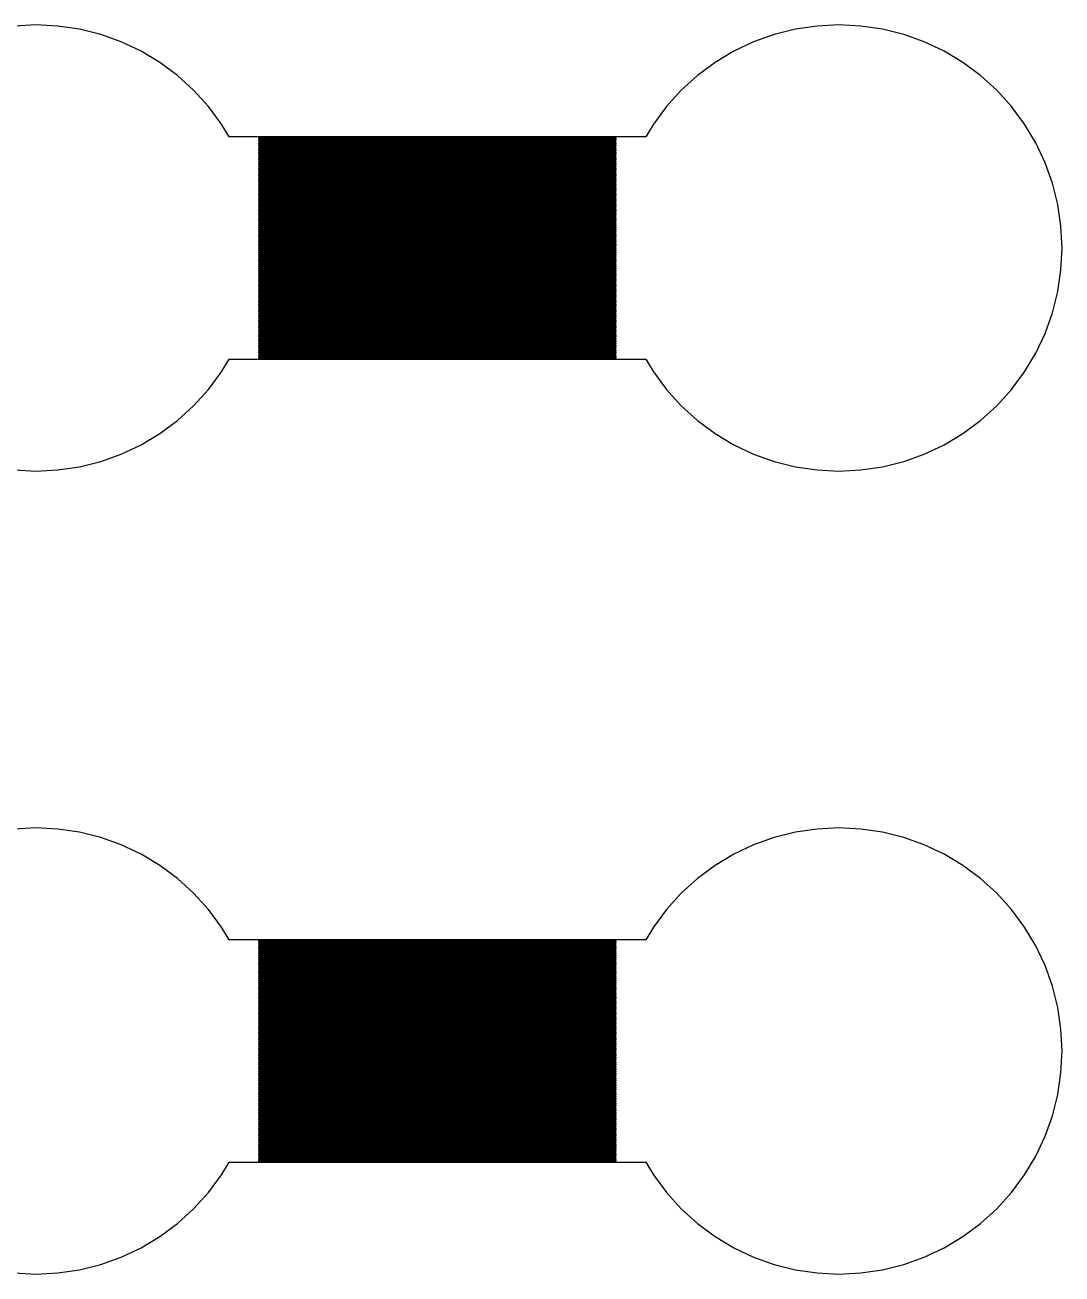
# Model space of a CAD drawing. Extents: x -73 to 181, y -8 to 80.
# Drawn here: x 13.38 to 25, y 38 to 52 of the extents above; entities that cross this region are included whole.
import ezdxf

# ---------------------------------------------------------------- set-up
doc = ezdxf.new("R2010")
doc.units = 0

msp = doc.modelspace()

# ---------------------------------------------------------------- linework, layer by layer
for p, q in [((13.5, 52), (13.2549, 51.988)), ((13.7451, 51.988), (13.5, 52)), ((13.9877, 51.952), (13.7451, 51.988)), ((14.2257, 51.8923), (13.9877, 51.952)), ((22.0123, 51.952), (21.7743, 51.8923)), ((22.2549, 51.988), (22.0123, 51.952)), ((22.5, 52), (22.2549, 51.988)), ((22.745, 51.988), (22.5, 52)), ((22.9877, 51.952), (22.745, 51.988)), ((23.2257, 51.8923), (22.9877, 51.952)), ((14.4567, 51.8097), (14.2257, 51.8923)), ((14.6785, 51.7048), (14.4567, 51.8097)), ((21.5433, 51.8097), (21.3215, 51.7048)), ((21.7743, 51.8923), (21.5433, 51.8097)), ((23.4567, 51.8097), (23.2257, 51.8923)), ((23.6785, 51.7048), (23.4567, 51.8097)), ((14.8889, 51.5787), (14.6785, 51.7048)), ((21.3215, 51.7048), (21.1111, 51.5787)), ((23.8889, 51.5787), (23.6785, 51.7048)), ((15.086, 51.4325), (14.8889, 51.5787)), ((21.1111, 51.5787), (20.914, 51.4325)), ((24.086, 51.4325), (23.8889, 51.5787)), ((15.2678, 51.2678), (15.086, 51.4325)), ((20.914, 51.4325), (20.7322, 51.2678)), ((24.2678, 51.2678), (24.086, 51.4325)), ((15.4325, 51.086), (15.2678, 51.2678)), ((20.7322, 51.2678), (20.5675, 51.086)), ((24.4325, 51.086), (24.2678, 51.2678)), ((15.5787, 50.8889), (15.4325, 51.086)), ((20.5675, 51.086), (20.4213, 50.8889)), ((24.5787, 50.8889), (24.4325, 51.086)), ((15.6649, 50.745), (15.5787, 50.8889)), ((20.4213, 50.8889), (20.3351, 50.745)), ((24.7048, 50.6785), (24.5787, 50.8889)), ((20.3351, 50.745), (15.6649, 50.745)), ((16, 50.725), (16, 50.735)), ((16, 50.735), (20, 50.735)), ((20, 50.725), (16, 50.725)), ((16, 50.705), (16, 50.715)), ((16, 50.715), (20, 50.715)), ((20, 50.705), (16, 50.705)), ((16, 50.685), (16, 50.695)), ((16, 50.695), (20, 50.695)), ((20, 50.685), (16, 50.685)), ((20, 50.735), (20, 50.725)), ((20, 50.715), (20, 50.705)), ((20, 50.695), (20, 50.685)), ((16, 50.665), (16, 50.675)), ((16, 50.675), (20, 50.675)), ((20, 50.665), (16, 50.665)), ((16, 50.645), (16, 50.655)), ((16, 50.655), (20, 50.655)), ((20, 50.645), (16, 50.645)), ((16, 50.625), (16, 50.635)), ((16, 50.635), (20, 50.635)), ((20, 50.625), (16, 50.625)), ((16, 50.605), (16, 50.615)), ((16, 50.615), (20, 50.615)), ((20, 50.605), (16, 50.605)), ((16, 50.585), (16, 50.595)), ((16, 50.595), (20, 50.595)), ((20, 50.585), (16, 50.585)), ((16, 50.565), (16, 50.575)), ((16, 50.575), (20, 50.575)), ((20, 50.565), (16, 50.565)), ((16, 50.545), (16, 50.555)), ((16, 50.555), (20, 50.555)), ((20, 50.545), (16, 50.545)), ((20, 50.675), (20, 50.665)), ((20, 50.655), (20, 50.645)), ((20, 50.635), (20, 50.625)), ((20, 50.615), (20, 50.605)), ((20, 50.595), (20, 50.585)), ((20, 50.575), (20, 50.565)), ((20, 50.555), (20, 50.545)), ((24.8097, 50.4567), (24.7048, 50.6785)), ((16, 50.525), (16, 50.535)), ((16, 50.535), (20, 50.535)), ((20, 50.525), (16, 50.525)), ((16, 50.505), (16, 50.515)), ((16, 50.515), (20, 50.515)), ((20, 50.505), (16, 50.505)), ((16, 50.485), (16, 50.495)), ((16, 50.495), (20, 50.495)), ((20, 50.485), (16, 50.485)), ((16, 50.465), (16, 50.475)), ((16, 50.475), (20, 50.475)), ((20, 50.465), (16, 50.465)), ((16, 50.445), (16, 50.455)), ((16, 50.455), (20, 50.455)), ((20, 50.445), (16, 50.445)), ((16, 50.425), (16, 50.435)), ((16, 50.435), (20, 50.435)), ((20, 50.425), (16, 50.425)), ((16, 50.405), (16, 50.415)), ((16, 50.415), (20, 50.415)), ((20, 50.405), (16, 50.405)), ((20, 50.535), (20, 50.525)), ((20, 50.515), (20, 50.505)), ((20, 50.495), (20, 50.485)), ((20, 50.475), (20, 50.465)), ((20, 50.455), (20, 50.445)), ((20, 50.435), (20, 50.425)), ((20, 50.415), (20, 50.405)), ((24.8923, 50.2257), (24.8097, 50.4567)), ((16, 50.385), (16, 50.395)), ((16, 50.395), (20, 50.395)), ((20, 50.385), (16, 50.385)), ((16, 50.365), (16, 50.375)), ((16, 50.375), (20, 50.375)), ((20, 50.365), (16, 50.365)), ((16, 50.345), (16, 50.355)), ((16, 50.355), (20, 50.355)), ((20, 50.345), (16, 50.345)), ((16, 50.325), (16, 50.335)), ((16, 50.335), (20, 50.335)), ((20, 50.325), (16, 50.325)), ((16, 50.305), (16, 50.315)), ((16, 50.315), (20, 50.315)), ((20, 50.305), (16, 50.305)), ((16, 50.285), (16, 50.295)), ((16, 50.295), (20, 50.295)), ((20, 50.285), (16, 50.285)), ((16, 50.265), (16, 50.275)), ((16, 50.275), (20, 50.275)), ((20, 50.265), (16, 50.265)), ((20, 50.395), (20, 50.385)), ((20, 50.375), (20, 50.365)), ((20, 50.355), (20, 50.345)), ((20, 50.335), (20, 50.325)), ((20, 50.315), (20, 50.305)), ((20, 50.295), (20, 50.285)), ((20, 50.275), (20, 50.265)), ((16, 50.245), (16, 50.255)), ((16, 50.255), (20, 50.255)), ((20, 50.245), (16, 50.245)), ((16, 50.225), (16, 50.235)), ((16, 50.235), (20, 50.235)), ((20, 50.225), (16, 50.225)), ((16, 50.205), (16, 50.215)), ((16, 50.215), (20, 50.215)), ((20, 50.205), (16, 50.205)), ((16, 50.185), (16, 50.195)), ((16, 50.195), (20, 50.195)), ((20, 50.185), (16, 50.185)), ((16, 50.165), (16, 50.175)), ((16, 50.175), (20, 50.175)), ((20, 50.165), (16, 50.165)), ((16, 50.145), (16, 50.155)), ((16, 50.155), (20, 50.155)), ((20, 50.145), (16, 50.145)), ((16, 50.125), (16, 50.135)), ((16, 50.135), (20, 50.135)), ((20, 50.125), (16, 50.125)), ((20, 50.255), (20, 50.245)), ((20, 50.235), (20, 50.225)), ((20, 50.215), (20, 50.205)), ((20, 50.195), (20, 50.185)), ((20, 50.175), (20, 50.165)), ((20, 50.155), (20, 50.145)), ((20, 50.135), (20, 50.125)), ((24.952, 49.9877), (24.8923, 50.2257)), ((16, 50.105), (16, 50.115)), ((16, 50.115), (20, 50.115)), ((20, 50.105), (16, 50.105)), ((16, 50.085), (16, 50.095)), ((16, 50.095), (20, 50.095)), ((20, 50.085), (16, 50.085)), ((16, 50.065), (16, 50.075)), ((16, 50.075), (20, 50.075)), ((20, 50.065), (16, 50.065)), ((16, 50.045), (16, 50.055)), ((16, 50.055), (20, 50.055)), ((20, 50.045), (16, 50.045)), ((16, 50.025), (16, 50.035)), ((16, 50.035), (20, 50.035)), ((20, 50.025), (16, 50.025)), ((16, 50.005), (16, 50.015)), ((16, 50.015), (20, 50.015)), ((20, 50.005), (16, 50.005)), ((16, 49.985), (16, 49.995)), ((16, 49.995), (20, 49.995)), ((20, 49.985), (16, 49.985)), ((20, 50.115), (20, 50.105)), ((20, 50.095), (20, 50.085)), ((20, 50.075), (20, 50.065)), ((20, 50.055), (20, 50.045)), ((20, 50.035), (20, 50.025)), ((20, 50.015), (20, 50.005)), ((20, 49.995), (20, 49.985)), ((24.988, 49.745), (24.952, 49.9877)), ((16, 49.965), (16, 49.975)), ((16, 49.975), (20, 49.975)), ((20, 49.965), (16, 49.965)), ((16, 49.945), (16, 49.955)), ((16, 49.955), (20, 49.955)), ((20, 49.945), (16, 49.945)), ((16, 49.925), (16, 49.935)), ((16, 49.935), (20, 49.935)), ((20, 49.925), (16, 49.925)), ((16, 49.905), (16, 49.915)), ((16, 49.915), (20, 49.915)), ((20, 49.905), (16, 49.905)), ((16, 49.885), (16, 49.895)), ((16, 49.895), (20, 49.895)), ((20, 49.885), (16, 49.885)), ((16, 49.865), (16, 49.875)), ((16, 49.875), (20, 49.875)), ((20, 49.865), (16, 49.865)), ((16, 49.845), (16, 49.855)), ((16, 49.855), (20, 49.855)), ((20, 49.845), (16, 49.845)), ((20, 49.975), (20, 49.965)), ((20, 49.955), (20, 49.945)), ((20, 49.935), (20, 49.925)), ((20, 49.915), (20, 49.905)), ((20, 49.895), (20, 49.885)), ((20, 49.875), (20, 49.865)), ((20, 49.855), (20, 49.845)), ((16, 49.825), (16, 49.835)), ((16, 49.835), (20, 49.835)), ((20, 49.825), (16, 49.825)), ((16, 49.805), (16, 49.815)), ((16, 49.815), (20, 49.815)), ((20, 49.805), (16, 49.805)), ((16, 49.785), (16, 49.795)), ((16, 49.795), (20, 49.795)), ((20, 49.785), (16, 49.785)), ((16, 49.765), (16, 49.775)), ((16, 49.775), (20, 49.775)), ((20, 49.765), (16, 49.765)), ((16, 49.745), (16, 49.755)), ((16, 49.755), (20, 49.755)), ((20, 49.745), (16, 49.745)), ((16, 49.725), (16, 49.735)), ((16, 49.735), (20, 49.735)), ((20, 49.725), (16, 49.725)), ((16, 49.705), (16, 49.715)), ((16, 49.715), (20, 49.715)), ((20, 49.705), (16, 49.705)), ((20, 49.835), (20, 49.825)), ((20, 49.815), (20, 49.805)), ((20, 49.795), (20, 49.785)), ((20, 49.775), (20, 49.765)), ((20, 49.755), (20, 49.745)), ((20, 49.735), (20, 49.725)), ((20, 49.715), (20, 49.705)), ((25, 49.5), (24.988, 49.745)), ((16, 49.685), (16, 49.695)), ((16, 49.695), (20, 49.695)), ((20, 49.685), (16, 49.685)), ((16, 49.665), (16, 49.675)), ((16, 49.675), (20, 49.675)), ((20, 49.665), (16, 49.665)), ((16, 49.645), (16, 49.655)), ((16, 49.655), (20, 49.655)), ((20, 49.645), (16, 49.645)), ((16, 49.625), (16, 49.635)), ((16, 49.635), (20, 49.635)), ((20, 49.625), (16, 49.625)), ((16, 49.605), (16, 49.615)), ((16, 49.615), (20, 49.615)), ((20, 49.605), (16, 49.605)), ((16, 49.585), (16, 49.595)), ((16, 49.595), (20, 49.595)), ((20, 49.585), (16, 49.585)), ((16, 49.565), (16, 49.575)), ((16, 49.575), (20, 49.575)), ((20, 49.565), (16, 49.565)), ((20, 49.695), (20, 49.685)), ((20, 49.675), (20, 49.665)), ((20, 49.655), (20, 49.645)), ((20, 49.635), (20, 49.625)), ((20, 49.615), (20, 49.605)), ((20, 49.595), (20, 49.585)), ((20, 49.575), (20, 49.565)), ((16, 49.545), (16, 49.555)), ((16, 49.555), (20, 49.555)), ((20, 49.545), (16, 49.545)), ((16, 49.525), (16, 49.535)), ((16, 49.535), (20, 49.535)), ((20, 49.525), (16, 49.525)), ((16, 49.505), (16, 49.515)), ((16, 49.515), (20, 49.515)), ((20, 49.505), (16, 49.505)), ((16, 49.485), (16, 49.495)), ((16, 49.495), (20, 49.495)), ((20, 49.485), (16, 49.485)), ((16, 49.465), (16, 49.475)), ((16, 49.475), (20, 49.475)), ((20, 49.465), (16, 49.465)), ((16, 49.445), (16, 49.455)), ((16, 49.455), (20, 49.455)), ((20, 49.445), (16, 49.445)), ((16, 49.425), (16, 49.435)), ((16, 49.435), (20, 49.435)), ((20, 49.425), (16, 49.425)), ((20, 49.555), (20, 49.545)), ((20, 49.535), (20, 49.525)), ((20, 49.515), (20, 49.505)), ((20, 49.495), (20, 49.485)), ((20, 49.475), (20, 49.465)), ((20, 49.455), (20, 49.445)), ((20, 49.435), (20, 49.425)), ((24.988, 49.255), (25, 49.5)), ((16, 49.405), (16, 49.415)), ((16, 49.415), (20, 49.415)), ((20, 49.405), (16, 49.405)), ((16, 49.385), (16, 49.395)), ((16, 49.395), (20, 49.395)), ((20, 49.385), (16, 49.385)), ((16, 49.365), (16, 49.375)), ((16, 49.375), (20, 49.375)), ((20, 49.365), (16, 49.365)), ((16, 49.345), (16, 49.355)), ((16, 49.355), (20, 49.355)), ((20, 49.345), (16, 49.345)), ((16, 49.325), (16, 49.335)), ((16, 49.335), (20, 49.335)), ((20, 49.325), (16, 49.325)), ((16, 49.305), (16, 49.315)), ((16, 49.315), (20, 49.315)), ((20, 49.305), (16, 49.305)), ((16, 49.285), (16, 49.295)), ((16, 49.295), (20, 49.295)), ((20, 49.285), (16, 49.285)), ((20, 49.415), (20, 49.405)), ((20, 49.395), (20, 49.385)), ((20, 49.375), (20, 49.365)), ((20, 49.355), (20, 49.345)), ((20, 49.335), (20, 49.325)), ((20, 49.315), (20, 49.305)), ((20, 49.295), (20, 49.285)), ((16, 49.265), (16, 49.275)), ((16, 49.275), (20, 49.275)), ((20, 49.265), (16, 49.265)), ((16, 49.245), (16, 49.255)), ((16, 49.255), (20, 49.255)), ((20, 49.245), (16, 49.245)), ((16, 49.225), (16, 49.235)), ((16, 49.235), (20, 49.235)), ((20, 49.225), (16, 49.225)), ((16, 49.205), (16, 49.215)), ((16, 49.215), (20, 49.215)), ((20, 49.205), (16, 49.205)), ((16, 49.185), (16, 49.195)), ((16, 49.195), (20, 49.195)), ((20, 49.185), (16, 49.185)), ((16, 49.165), (16, 49.175)), ((16, 49.175), (20, 49.175)), ((20, 49.165), (16, 49.165)), ((16, 49.145), (16, 49.155)), ((16, 49.155), (20, 49.155)), ((20, 49.145), (16, 49.145)), ((20, 49.275), (20, 49.265)), ((20, 49.255), (20, 49.245)), ((20, 49.235), (20, 49.225)), ((20, 49.215), (20, 49.205)), ((20, 49.195), (20, 49.185)), ((20, 49.175), (20, 49.165)), ((20, 49.155), (20, 49.145)), ((24.952, 49.0123), (24.988, 49.255)), ((16, 49.125), (16, 49.135)), ((16, 49.135), (20, 49.135)), ((20, 49.125), (16, 49.125)), ((16, 49.105), (16, 49.115)), ((16, 49.115), (20, 49.115)), ((20, 49.105), (16, 49.105)), ((16, 49.085), (16, 49.095)), ((16, 49.095), (20, 49.095)), ((20, 49.085), (16, 49.085)), ((16, 49.065), (16, 49.075)), ((16, 49.075), (20, 49.075)), ((20, 49.065), (16, 49.065)), ((16, 49.045), (16, 49.055)), ((16, 49.055), (20, 49.055)), ((20, 49.045), (16, 49.045)), ((16, 49.025), (16, 49.035)), ((16, 49.035), (20, 49.035)), ((20, 49.025), (16, 49.025)), ((16, 49.005), (16, 49.015)), ((16, 49.015), (20, 49.015)), ((20, 49.005), (16, 49.005)), ((20, 49.135), (20, 49.125)), ((20, 49.115), (20, 49.105)), ((20, 49.095), (20, 49.085)), ((20, 49.075), (20, 49.065)), ((20, 49.055), (20, 49.045)), ((20, 49.035), (20, 49.025)), ((20, 49.015), (20, 49.005)), ((24.8923, 48.7743), (24.952, 49.0123)), ((16, 48.985), (16, 48.995)), ((16, 48.995), (20, 48.995)), ((20, 48.985), (16, 48.985)), ((16, 48.965), (16, 48.975)), ((16, 48.975), (20, 48.975)), ((20, 48.965), (16, 48.965)), ((16, 48.945), (16, 48.955)), ((16, 48.955), (20, 48.955)), ((20, 48.945), (16, 48.945)), ((16, 48.925), (16, 48.935)), ((16, 48.935), (20, 48.935)), ((20, 48.925), (16, 48.925)), ((16, 48.905), (16, 48.915)), ((16, 48.915), (20, 48.915)), ((20, 48.905), (16, 48.905)), ((16, 48.885), (16, 48.895)), ((16, 48.895), (20, 48.895)), ((20, 48.885), (16, 48.885)), ((16, 48.865), (16, 48.875)), ((16, 48.875), (20, 48.875)), ((20, 48.865), (16, 48.865)), ((20, 48.995), (20, 48.985)), ((20, 48.975), (20, 48.965)), ((20, 48.955), (20, 48.945)), ((20, 48.935), (20, 48.925)), ((20, 48.915), (20, 48.905)), ((20, 48.895), (20, 48.885)), ((20, 48.875), (20, 48.865)), ((16, 48.845), (16, 48.855)), ((16, 48.855), (20, 48.855)), ((20, 48.845), (16, 48.845)), ((16, 48.825), (16, 48.835)), ((16, 48.835), (20, 48.835)), ((20, 48.825), (16, 48.825)), ((16, 48.805), (16, 48.815)), ((16, 48.815), (20, 48.815)), ((20, 48.805), (16, 48.805)), ((16, 48.785), (16, 48.795)), ((16, 48.795), (20, 48.795)), ((20, 48.785), (16, 48.785)), ((16, 48.765), (16, 48.775)), ((16, 48.775), (20, 48.775)), ((20, 48.765), (16, 48.765)), ((16, 48.745), (16, 48.755)), ((16, 48.755), (20, 48.755)), ((20, 48.745), (16, 48.745)), ((16, 48.725), (16, 48.735)), ((16, 48.735), (20, 48.735)), ((20, 48.725), (16, 48.725)), ((20, 48.855), (20, 48.845)), ((20, 48.835), (20, 48.825)), ((20, 48.815), (20, 48.805)), ((20, 48.795), (20, 48.785)), ((20, 48.775), (20, 48.765)), ((20, 48.755), (20, 48.745)), ((20, 48.735), (20, 48.725)), ((24.8097, 48.5433), (24.8923, 48.7743)), ((16, 48.705), (16, 48.715)), ((16, 48.715), (20, 48.715)), ((20, 48.705), (16, 48.705)), ((16, 48.685), (16, 48.695)), ((16, 48.695), (20, 48.695)), ((20, 48.685), (16, 48.685)), ((16, 48.665), (16, 48.675)), ((16, 48.675), (20, 48.675)), ((20, 48.665), (16, 48.665)), ((16, 48.645), (16, 48.655)), ((16, 48.655), (20, 48.655)), ((20, 48.645), (16, 48.645)), ((16, 48.625), (16, 48.635)), ((16, 48.635), (20, 48.635)), ((20, 48.625), (16, 48.625)), ((16, 48.605), (16, 48.615)), ((16, 48.615), (20, 48.615)), ((20, 48.605), (16, 48.605)), ((16, 48.585), (16, 48.595)), ((16, 48.595), (20, 48.595)), ((20, 48.585), (16, 48.585)), ((20, 48.715), (20, 48.705)), ((20, 48.695), (20, 48.685)), ((20, 48.675), (20, 48.665)), ((20, 48.655), (20, 48.645)), ((20, 48.635), (20, 48.625)), ((20, 48.615), (20, 48.605)), ((20, 48.595), (20, 48.585)), ((16, 48.565), (16, 48.575)), ((16, 48.575), (20, 48.575)), ((20, 48.565), (16, 48.565)), ((16, 48.545), (16, 48.555)), ((16, 48.555), (20, 48.555)), ((20, 48.545), (16, 48.545)), ((16, 48.525), (16, 48.535)), ((16, 48.535), (20, 48.535)), ((20, 48.525), (16, 48.525)), ((16, 48.505), (16, 48.515)), ((16, 48.515), (20, 48.515)), ((20, 48.505), (16, 48.505)), ((16, 48.485), (16, 48.495)), ((16, 48.495), (20, 48.495)), ((20, 48.485), (16, 48.485)), ((16, 48.465), (16, 48.475)), ((16, 48.475), (20, 48.475)), ((20, 48.465), (16, 48.465)), ((16, 48.445), (16, 48.455)), ((16, 48.455), (20, 48.455)), ((20, 48.445), (16, 48.445)), ((20, 48.575), (20, 48.565)), ((20, 48.555), (20, 48.545)), ((20, 48.535), (20, 48.525)), ((20, 48.515), (20, 48.505)), ((20, 48.495), (20, 48.485)), ((20, 48.475), (20, 48.465)), ((20, 48.455), (20, 48.445)), ((24.7048, 48.3215), (24.8097, 48.5433)), ((16, 48.425), (16, 48.435)), ((16, 48.435), (20, 48.435)), ((20, 48.425), (16, 48.425)), ((16, 48.405), (16, 48.415)), ((16, 48.415), (20, 48.415)), ((20, 48.405), (16, 48.405)), ((16, 48.385), (16, 48.395)), ((16, 48.395), (20, 48.395)), ((20, 48.385), (16, 48.385)), ((16, 48.365), (16, 48.375)), ((16, 48.375), (20, 48.375)), ((20, 48.365), (16, 48.365)), ((16, 48.345), (16, 48.355)), ((16, 48.355), (20, 48.355)), ((20, 48.345), (16, 48.345)), ((16, 48.325), (16, 48.335)), ((16, 48.335), (20, 48.335)), ((20, 48.325), (16, 48.325)), ((16, 48.305), (16, 48.315)), ((16, 48.315), (20, 48.315)), ((20, 48.305), (16, 48.305)), ((20, 48.435), (20, 48.425)), ((20, 48.415), (20, 48.405)), ((20, 48.395), (20, 48.385)), ((20, 48.375), (20, 48.365)), ((20, 48.355), (20, 48.345)), ((20, 48.335), (20, 48.325)), ((20, 48.315), (20, 48.305)), ((24.5787, 48.1111), (24.7048, 48.3215)), ((15.5787, 48.1111), (15.6649, 48.255)), ((15.6649, 48.255), (20.3351, 48.255)), ((16, 48.285), (16, 48.295)), ((16, 48.295), (20, 48.295)), ((20, 48.285), (16, 48.285)), ((16, 48.265), (16, 48.275)), ((16, 48.275), (20, 48.275)), ((20, 48.265), (16, 48.265)), ((20, 48.295), (20, 48.285)), ((20, 48.275), (20, 48.265)), ((20.3351, 48.255), (20.4213, 48.1111)), ((15.4325, 47.914), (15.5787, 48.1111)), ((20.4213, 48.1111), (20.5675, 47.914)), ((24.4325, 47.914), (24.5787, 48.1111)), ((15.2678, 47.7322), (15.4325, 47.914)), ((20.5675, 47.914), (20.7322, 47.7322)), ((24.2678, 47.7322), (24.4325, 47.914)), ((15.086, 47.5675), (15.2678, 47.7322)), ((20.7322, 47.7322), (20.914, 47.5675)), ((24.086, 47.5675), (24.2678, 47.7322)), ((14.8889, 47.4213), (15.086, 47.5675)), ((20.914, 47.5675), (21.1111, 47.4213)), ((23.8889, 47.4213), (24.086, 47.5675)), ((14.6785, 47.2952), (14.8889, 47.4213)), ((21.1111, 47.4213), (21.3215, 47.2952)), ((23.6785, 47.2952), (23.8889, 47.4213)), ((14.2257, 47.1077), (14.4567, 47.1903)), ((14.4567, 47.1903), (14.6785, 47.2952)), ((21.3215, 47.2952), (21.5433, 47.1903)), ((21.5433, 47.1903), (21.7743, 47.1077)), ((23.2257, 47.1077), (23.4567, 47.1903)), ((23.4567, 47.1903), (23.6785, 47.2952)), ((13.7451, 47.012), (13.9877, 47.048)), ((13.9877, 47.048), (14.2257, 47.1077)), ((21.7743, 47.1077), (22.0123, 47.048)), ((22.0123, 47.048), (22.2549, 47.012)), ((22.745, 47.012), (22.9877, 47.048)), ((22.9877, 47.048), (23.2257, 47.1077)), ((13.2549, 47.012), (13.5, 47)), ((13.5, 47), (13.7451, 47.012)), ((22.2549, 47.012), (22.5, 47)), ((22.5, 47), (22.745, 47.012)), ((13.5, 43), (13.2549, 42.988)), ((13.7451, 42.988), (13.5, 43)), ((13.9877, 42.952), (13.7451, 42.988)), ((22.2549, 42.988), (22.0123, 42.952)), ((22.5, 43), (22.2549, 42.988)), ((22.745, 42.988), (22.5, 43)), ((22.9877, 42.952), (22.745, 42.988)), ((14.2257, 42.8923), (13.9877, 42.952)), ((14.4567, 42.8097), (14.2257, 42.8923)), ((21.7743, 42.8923), (21.5433, 42.8097)), ((22.0123, 42.952), (21.7743, 42.8923)), ((23.2257, 42.8923), (22.9877, 42.952)), ((23.4567, 42.8097), (23.2257, 42.8923)), ((14.6785, 42.7048), (14.4567, 42.8097)), ((14.8889, 42.5787), (14.6785, 42.7048)), ((21.3215, 42.7048), (21.1111, 42.5787)), ((21.5433, 42.8097), (21.3215, 42.7048)), ((23.6785, 42.7048), (23.4567, 42.8097)), ((23.8889, 42.5787), (23.6785, 42.7048)), ((15.086, 42.4325), (14.8889, 42.5787)), ((21.1111, 42.5787), (20.914, 42.4325)), ((24.086, 42.4325), (23.8889, 42.5787)), ((15.2678, 42.2678), (15.086, 42.4325)), ((20.914, 42.4325), (20.7322, 42.2678)), ((24.2678, 42.2678), (24.086, 42.4325)), ((15.4325, 42.086), (15.2678, 42.2678)), ((20.7322, 42.2678), (20.5675, 42.086)), ((24.4325, 42.086), (24.2678, 42.2678)), ((15.5787, 41.8889), (15.4325, 42.086)), ((20.5675, 42.086), (20.4213, 41.8889)), ((24.5787, 41.8889), (24.4325, 42.086)), ((15.6649, 41.745), (15.5787, 41.8889)), ((20.4213, 41.8889), (20.3351, 41.745)), ((24.7048, 41.6785), (24.5787, 41.8889)), ((20.3351, 41.745), (15.6649, 41.745)), ((16, 41.725), (16, 41.735)), ((16, 41.735), (20, 41.735)), ((20, 41.725), (16, 41.725)), ((20, 41.735), (20, 41.725)), ((16, 41.705), (16, 41.715)), ((16, 41.715), (20, 41.715)), ((20, 41.705), (16, 41.705)), ((16, 41.685), (16, 41.695)), ((16, 41.695), (20, 41.695)), ((20, 41.685), (16, 41.685)), ((16, 41.665), (16, 41.675)), ((16, 41.675), (20, 41.675)), ((20, 41.665), (16, 41.665)), ((16, 41.645), (16, 41.655)), ((16, 41.655), (20, 41.655)), ((20, 41.645), (16, 41.645)), ((16, 41.625), (16, 41.635)), ((16, 41.635), (20, 41.635)), ((20, 41.625), (16, 41.625)), ((16, 41.605), (16, 41.615)), ((16, 41.615), (20, 41.615)), ((20, 41.605), (16, 41.605)), ((16, 41.585), (16, 41.595)), ((16, 41.595), (20, 41.595)), ((20, 41.585), (16, 41.585)), ((20, 41.715), (20, 41.705)), ((20, 41.695), (20, 41.685)), ((20, 41.675), (20, 41.665)), ((20, 41.655), (20, 41.645)), ((20, 41.635), (20, 41.625)), ((20, 41.615), (20, 41.605)), ((20, 41.595), (20, 41.585)), ((24.8097, 41.4567), (24.7048, 41.6785)), ((16, 41.565), (16, 41.575)), ((16, 41.575), (20, 41.575)), ((20, 41.565), (16, 41.565)), ((16, 41.545), (16, 41.555)), ((16, 41.555), (20, 41.555)), ((20, 41.545), (16, 41.545)), ((16, 41.525), (16, 41.535)), ((16, 41.535), (20, 41.535)), ((20, 41.525), (16, 41.525)), ((16, 41.505), (16, 41.515)), ((16, 41.515), (20, 41.515)), ((20, 41.505), (16, 41.505)), ((16, 41.485), (16, 41.495)), ((16, 41.495), (20, 41.495)), ((20, 41.485), (16, 41.485)), ((16, 41.465), (16, 41.475)), ((16, 41.475), (20, 41.475)), ((20, 41.465), (16, 41.465)), ((16, 41.445), (16, 41.455)), ((16, 41.455), (20, 41.455)), ((20, 41.445), (16, 41.445)), ((20, 41.575), (20, 41.565)), ((20, 41.555), (20, 41.545)), ((20, 41.535), (20, 41.525)), ((20, 41.515), (20, 41.505)), ((20, 41.495), (20, 41.485)), ((20, 41.475), (20, 41.465)), ((20, 41.455), (20, 41.445)), ((24.8923, 41.2257), (24.8097, 41.4567)), ((16, 41.425), (16, 41.435)), ((16, 41.435), (20, 41.435)), ((20, 41.425), (16, 41.425)), ((16, 41.405), (16, 41.415)), ((16, 41.415), (20, 41.415)), ((20, 41.405), (16, 41.405)), ((16, 41.385), (16, 41.395)), ((16, 41.395), (20, 41.395)), ((20, 41.385), (16, 41.385)), ((16, 41.365), (16, 41.375)), ((16, 41.375), (20, 41.375)), ((20, 41.365), (16, 41.365)), ((16, 41.345), (16, 41.355)), ((16, 41.355), (20, 41.355)), ((20, 41.345), (16, 41.345)), ((16, 41.325), (16, 41.335)), ((16, 41.335), (20, 41.335)), ((20, 41.325), (16, 41.325)), ((16, 41.305), (16, 41.315)), ((16, 41.315), (20, 41.315)), ((20, 41.305), (16, 41.305)), ((20, 41.435), (20, 41.425)), ((20, 41.415), (20, 41.405)), ((20, 41.395), (20, 41.385)), ((20, 41.375), (20, 41.365)), ((20, 41.355), (20, 41.345)), ((20, 41.335), (20, 41.325)), ((20, 41.315), (20, 41.305)), ((16, 41.285), (16, 41.295)), ((16, 41.295), (20, 41.295)), ((20, 41.285), (16, 41.285)), ((16, 41.265), (16, 41.275)), ((16, 41.275), (20, 41.275)), ((20, 41.265), (16, 41.265)), ((16, 41.245), (16, 41.255)), ((16, 41.255), (20, 41.255)), ((20, 41.245), (16, 41.245)), ((16, 41.225), (16, 41.235)), ((16, 41.235), (20, 41.235)), ((20, 41.225), (16, 41.225)), ((16, 41.205), (16, 41.215)), ((16, 41.215), (20, 41.215)), ((20, 41.205), (16, 41.205)), ((16, 41.185), (16, 41.195)), ((16, 41.195), (20, 41.195)), ((20, 41.185), (16, 41.185)), ((16, 41.165), (16, 41.175)), ((16, 41.175), (20, 41.175)), ((20, 41.165), (16, 41.165)), ((20, 41.295), (20, 41.285)), ((20, 41.275), (20, 41.265)), ((20, 41.255), (20, 41.245)), ((20, 41.235), (20, 41.225)), ((20, 41.215), (20, 41.205)), ((20, 41.195), (20, 41.185)), ((20, 41.175), (20, 41.165)), ((24.952, 40.9877), (24.8923, 41.2257)), ((16, 41.145), (16, 41.155)), ((16, 41.155), (20, 41.155)), ((20, 41.145), (16, 41.145)), ((16, 41.125), (16, 41.135)), ((16, 41.135), (20, 41.135)), ((20, 41.125), (16, 41.125)), ((16, 41.105), (16, 41.115)), ((16, 41.115), (20, 41.115)), ((20, 41.105), (16, 41.105)), ((16, 41.085), (16, 41.095)), ((16, 41.095), (20, 41.095)), ((20, 41.085), (16, 41.085)), ((16, 41.065), (16, 41.075)), ((16, 41.075), (20, 41.075)), ((20, 41.065), (16, 41.065)), ((16, 41.045), (16, 41.055)), ((16, 41.055), (20, 41.055)), ((20, 41.045), (16, 41.045)), ((16, 41.025), (16, 41.035)), ((16, 41.035), (20, 41.035)), ((20, 41.025), (16, 41.025)), ((20, 41.155), (20, 41.145)), ((20, 41.135), (20, 41.125)), ((20, 41.115), (20, 41.105)), ((20, 41.095), (20, 41.085)), ((20, 41.075), (20, 41.065)), ((20, 41.055), (20, 41.045)), ((20, 41.035), (20, 41.025)), ((16, 41.005), (16, 41.015)), ((16, 41.015), (20, 41.015)), ((20, 41.005), (16, 41.005)), ((16, 40.985), (16, 40.995)), ((16, 40.995), (20, 40.995)), ((20, 40.985), (16, 40.985)), ((16, 40.965), (16, 40.975)), ((16, 40.975), (20, 40.975)), ((20, 40.965), (16, 40.965)), ((16, 40.945), (16, 40.955)), ((16, 40.955), (20, 40.955)), ((20, 40.945), (16, 40.945)), ((16, 40.925), (16, 40.935)), ((16, 40.935), (20, 40.935)), ((20, 40.925), (16, 40.925)), ((16, 40.905), (16, 40.915)), ((16, 40.915), (20, 40.915)), ((20, 40.905), (16, 40.905)), ((16, 40.885), (16, 40.895)), ((16, 40.895), (20, 40.895)), ((20, 40.885), (16, 40.885)), ((20, 41.015), (20, 41.005)), ((20, 40.995), (20, 40.985)), ((20, 40.975), (20, 40.965)), ((20, 40.955), (20, 40.945)), ((20, 40.935), (20, 40.925)), ((20, 40.915), (20, 40.905)), ((20, 40.895), (20, 40.885)), ((24.988, 40.745), (24.952, 40.9877)), ((16, 40.865), (16, 40.875)), ((16, 40.875), (20, 40.875)), ((20, 40.865), (16, 40.865)), ((16, 40.845), (16, 40.855)), ((16, 40.855), (20, 40.855)), ((20, 40.845), (16, 40.845)), ((16, 40.825), (16, 40.835)), ((16, 40.835), (20, 40.835)), ((20, 40.825), (16, 40.825)), ((16, 40.805), (16, 40.815)), ((16, 40.815), (20, 40.815)), ((20, 40.805), (16, 40.805)), ((16, 40.785), (16, 40.795)), ((16, 40.795), (20, 40.795)), ((20, 40.785), (16, 40.785)), ((16, 40.765), (16, 40.775)), ((16, 40.775), (20, 40.775)), ((20, 40.765), (16, 40.765)), ((16, 40.745), (16, 40.755)), ((16, 40.755), (20, 40.755)), ((20, 40.745), (16, 40.745)), ((20, 40.875), (20, 40.865)), ((20, 40.855), (20, 40.845)), ((20, 40.835), (20, 40.825)), ((20, 40.815), (20, 40.805)), ((20, 40.795), (20, 40.785)), ((20, 40.775), (20, 40.765)), ((20, 40.755), (20, 40.745)), ((25, 40.5), (24.988, 40.745)), ((16, 40.725), (16, 40.735)), ((16, 40.735), (20, 40.735)), ((20, 40.725), (16, 40.725)), ((16, 40.705), (16, 40.715)), ((16, 40.715), (20, 40.715)), ((20, 40.705), (16, 40.705)), ((16, 40.685), (16, 40.695)), ((16, 40.695), (20, 40.695)), ((20, 40.685), (16, 40.685)), ((16, 40.665), (16, 40.675)), ((16, 40.675), (20, 40.675)), ((20, 40.665), (16, 40.665)), ((16, 40.645), (16, 40.655)), ((16, 40.655), (20, 40.655)), ((20, 40.645), (16, 40.645)), ((16, 40.625), (16, 40.635)), ((16, 40.635), (20, 40.635)), ((20, 40.625), (16, 40.625)), ((16, 40.605), (16, 40.615)), ((16, 40.615), (20, 40.615)), ((20, 40.605), (16, 40.605)), ((20, 40.735), (20, 40.725)), ((20, 40.715), (20, 40.705)), ((20, 40.695), (20, 40.685)), ((20, 40.675), (20, 40.665)), ((20, 40.655), (20, 40.645)), ((20, 40.635), (20, 40.625)), ((20, 40.615), (20, 40.605)), ((16, 40.585), (16, 40.595)), ((16, 40.595), (20, 40.595)), ((20, 40.585), (16, 40.585)), ((16, 40.565), (16, 40.575)), ((16, 40.575), (20, 40.575)), ((20, 40.565), (16, 40.565)), ((16, 40.545), (16, 40.555)), ((16, 40.555), (20, 40.555)), ((20, 40.545), (16, 40.545)), ((16, 40.525), (16, 40.535)), ((16, 40.535), (20, 40.535)), ((20, 40.525), (16, 40.525)), ((16, 40.505), (16, 40.515)), ((16, 40.515), (20, 40.515)), ((20, 40.505), (16, 40.505)), ((16, 40.485), (16, 40.495)), ((16, 40.495), (20, 40.495)), ((20, 40.485), (16, 40.485)), ((16, 40.465), (16, 40.475)), ((16, 40.475), (20, 40.475)), ((20, 40.465), (16, 40.465)), ((20, 40.595), (20, 40.585)), ((20, 40.575), (20, 40.565)), ((20, 40.555), (20, 40.545)), ((20, 40.535), (20, 40.525)), ((20, 40.515), (20, 40.505)), ((20, 40.495), (20, 40.485)), ((20, 40.475), (20, 40.465)), ((24.988, 40.255), (25, 40.5)), ((16, 40.445), (16, 40.455)), ((16, 40.455), (20, 40.455)), ((20, 40.445), (16, 40.445)), ((16, 40.425), (16, 40.435)), ((16, 40.435), (20, 40.435)), ((20, 40.425), (16, 40.425)), ((16, 40.405), (16, 40.415)), ((16, 40.415), (20, 40.415)), ((20, 40.405), (16, 40.405)), ((16, 40.385), (16, 40.395)), ((16, 40.395), (20, 40.395)), ((20, 40.385), (16, 40.385)), ((16, 40.365), (16, 40.375)), ((16, 40.375), (20, 40.375)), ((20, 40.365), (16, 40.365)), ((16, 40.345), (16, 40.355)), ((16, 40.355), (20, 40.355)), ((20, 40.345), (16, 40.345)), ((16, 40.325), (16, 40.335)), ((16, 40.335), (20, 40.335)), ((20, 40.325), (16, 40.325)), ((20, 40.455), (20, 40.445)), ((20, 40.435), (20, 40.425)), ((20, 40.415), (20, 40.405)), ((20, 40.395), (20, 40.385)), ((20, 40.375), (20, 40.365)), ((20, 40.355), (20, 40.345)), ((20, 40.335), (20, 40.325)), ((16, 40.305), (16, 40.315)), ((16, 40.315), (20, 40.315)), ((20, 40.305), (16, 40.305)), ((16, 40.285), (16, 40.295)), ((16, 40.295), (20, 40.295)), ((20, 40.285), (16, 40.285)), ((16, 40.265), (16, 40.275)), ((16, 40.275), (20, 40.275)), ((20, 40.265), (16, 40.265)), ((16, 40.245), (16, 40.255)), ((16, 40.255), (20, 40.255)), ((20, 40.245), (16, 40.245)), ((16, 40.225), (16, 40.235)), ((16, 40.235), (20, 40.235)), ((20, 40.225), (16, 40.225)), ((16, 40.205), (16, 40.215)), ((16, 40.215), (20, 40.215)), ((20, 40.205), (16, 40.205)), ((16, 40.185), (16, 40.195)), ((16, 40.195), (20, 40.195)), ((20, 40.185), (16, 40.185)), ((20, 40.315), (20, 40.305)), ((20, 40.295), (20, 40.285)), ((20, 40.275), (20, 40.265)), ((20, 40.255), (20, 40.245)), ((20, 40.235), (20, 40.225)), ((20, 40.215), (20, 40.205)), ((20, 40.195), (20, 40.185)), ((24.952, 40.0123), (24.988, 40.255)), ((16, 40.165), (16, 40.175)), ((16, 40.175), (20, 40.175)), ((20, 40.165), (16, 40.165)), ((16, 40.145), (16, 40.155)), ((16, 40.155), (20, 40.155)), ((20, 40.145), (16, 40.145)), ((16, 40.125), (16, 40.135)), ((16, 40.135), (20, 40.135)), ((20, 40.125), (16, 40.125)), ((16, 40.105), (16, 40.115)), ((16, 40.115), (20, 40.115)), ((20, 40.105), (16, 40.105)), ((16, 40.085), (16, 40.095)), ((16, 40.095), (20, 40.095)), ((20, 40.085), (16, 40.085)), ((16, 40.065), (16, 40.075)), ((16, 40.075), (20, 40.075)), ((20, 40.065), (16, 40.065)), ((16, 40.045), (16, 40.055)), ((16, 40.055), (20, 40.055)), ((20, 40.045), (16, 40.045)), ((20, 40.175), (20, 40.165)), ((20, 40.155), (20, 40.145)), ((20, 40.135), (20, 40.125)), ((20, 40.115), (20, 40.105)), ((20, 40.095), (20, 40.085)), ((20, 40.075), (20, 40.065)), ((20, 40.055), (20, 40.045)), ((16, 40.025), (16, 40.035)), ((16, 40.035), (20, 40.035)), ((20, 40.025), (16, 40.025)), ((16, 40.005), (16, 40.015)), ((16, 40.015), (20, 40.015)), ((20, 40.005), (16, 40.005)), ((16, 39.985), (16, 39.995)), ((16, 39.995), (20, 39.995)), ((20, 39.985), (16, 39.985)), ((16, 39.965), (16, 39.975)), ((16, 39.975), (20, 39.975)), ((20, 39.965), (16, 39.965)), ((16, 39.945), (16, 39.955)), ((16, 39.955), (20, 39.955)), ((20, 39.945), (16, 39.945)), ((16, 39.925), (16, 39.935)), ((16, 39.935), (20, 39.935)), ((20, 39.925), (16, 39.925)), ((16, 39.905), (16, 39.915)), ((16, 39.915), (20, 39.915)), ((20, 39.905), (16, 39.905)), ((20, 40.035), (20, 40.025)), ((20, 40.015), (20, 40.005)), ((20, 39.995), (20, 39.985)), ((20, 39.975), (20, 39.965)), ((20, 39.955), (20, 39.945)), ((20, 39.935), (20, 39.925)), ((20, 39.915), (20, 39.905)), ((24.8923, 39.7743), (24.952, 40.0123)), ((16, 39.885), (16, 39.895)), ((16, 39.895), (20, 39.895)), ((20, 39.885), (16, 39.885)), ((16, 39.865), (16, 39.875)), ((16, 39.875), (20, 39.875)), ((20, 39.865), (16, 39.865)), ((16, 39.845), (16, 39.855)), ((16, 39.855), (20, 39.855)), ((20, 39.845), (16, 39.845)), ((16, 39.825), (16, 39.835)), ((16, 39.835), (20, 39.835)), ((20, 39.825), (16, 39.825)), ((16, 39.805), (16, 39.815)), ((16, 39.815), (20, 39.815)), ((20, 39.805), (16, 39.805)), ((16, 39.785), (16, 39.795)), ((16, 39.795), (20, 39.795)), ((20, 39.785), (16, 39.785)), ((16, 39.765), (16, 39.775)), ((16, 39.775), (20, 39.775)), ((20, 39.765), (16, 39.765)), ((20, 39.895), (20, 39.885)), ((20, 39.875), (20, 39.865)), ((20, 39.855), (20, 39.845)), ((20, 39.835), (20, 39.825)), ((20, 39.815), (20, 39.805)), ((20, 39.795), (20, 39.785)), ((20, 39.775), (20, 39.765)), ((24.8097, 39.5433), (24.8923, 39.7743)), ((16, 39.745), (16, 39.755)), ((16, 39.755), (20, 39.755)), ((20, 39.745), (16, 39.745)), ((16, 39.725), (16, 39.735)), ((16, 39.735), (20, 39.735)), ((20, 39.725), (16, 39.725)), ((16, 39.705), (16, 39.715)), ((16, 39.715), (20, 39.715)), ((20, 39.705), (16, 39.705)), ((16, 39.685), (16, 39.695)), ((16, 39.695), (20, 39.695)), ((20, 39.685), (16, 39.685)), ((16, 39.665), (16, 39.675)), ((16, 39.675), (20, 39.675)), ((20, 39.665), (16, 39.665)), ((16, 39.645), (16, 39.655)), ((16, 39.655), (20, 39.655)), ((20, 39.645), (16, 39.645)), ((16, 39.625), (16, 39.635)), ((16, 39.635), (20, 39.635)), ((20, 39.625), (16, 39.625)), ((20, 39.755), (20, 39.745)), ((20, 39.735), (20, 39.725)), ((20, 39.715), (20, 39.705)), ((20, 39.695), (20, 39.685)), ((20, 39.675), (20, 39.665)), ((20, 39.655), (20, 39.645)), ((20, 39.635), (20, 39.625)), ((16, 39.605), (16, 39.615)), ((16, 39.615), (20, 39.615)), ((20, 39.605), (16, 39.605)), ((16, 39.585), (16, 39.595)), ((16, 39.595), (20, 39.595)), ((20, 39.585), (16, 39.585)), ((16, 39.565), (16, 39.575)), ((16, 39.575), (20, 39.575)), ((20, 39.565), (16, 39.565)), ((16, 39.545), (16, 39.555)), ((16, 39.555), (20, 39.555)), ((20, 39.545), (16, 39.545)), ((16, 39.525), (16, 39.535)), ((16, 39.535), (20, 39.535)), ((20, 39.525), (16, 39.525)), ((16, 39.505), (16, 39.515)), ((16, 39.515), (20, 39.515)), ((20, 39.505), (16, 39.505)), ((16, 39.485), (16, 39.495)), ((16, 39.495), (20, 39.495)), ((20, 39.485), (16, 39.485)), ((20, 39.615), (20, 39.605)), ((20, 39.595), (20, 39.585)), ((20, 39.575), (20, 39.565)), ((20, 39.555), (20, 39.545)), ((20, 39.535), (20, 39.525)), ((20, 39.515), (20, 39.505)), ((20, 39.495), (20, 39.485)), ((24.7048, 39.3215), (24.8097, 39.5433)), ((16, 39.465), (16, 39.475)), ((16, 39.475), (20, 39.475)), ((20, 39.465), (16, 39.465)), ((16, 39.445), (16, 39.455)), ((16, 39.455), (20, 39.455)), ((20, 39.445), (16, 39.445)), ((16, 39.425), (16, 39.435)), ((16, 39.435), (20, 39.435)), ((20, 39.425), (16, 39.425)), ((16, 39.405), (16, 39.415)), ((16, 39.415), (20, 39.415)), ((20, 39.405), (16, 39.405)), ((16, 39.385), (16, 39.395)), ((16, 39.395), (20, 39.395)), ((20, 39.385), (16, 39.385)), ((16, 39.365), (16, 39.375)), ((16, 39.375), (20, 39.375)), ((20, 39.365), (16, 39.365)), ((16, 39.345), (16, 39.355)), ((16, 39.355), (20, 39.355)), ((20, 39.345), (16, 39.345)), ((20, 39.475), (20, 39.465)), ((20, 39.455), (20, 39.445)), ((20, 39.435), (20, 39.425)), ((20, 39.415), (20, 39.405)), ((20, 39.395), (20, 39.385)), ((20, 39.375), (20, 39.365)), ((20, 39.355), (20, 39.345)), ((15.5787, 39.1111), (15.6649, 39.255)), ((15.6649, 39.255), (20.3351, 39.255)), ((16, 39.325), (16, 39.335)), ((16, 39.335), (20, 39.335)), ((20, 39.325), (16, 39.325)), ((16, 39.305), (16, 39.315)), ((16, 39.315), (20, 39.315)), ((20, 39.305), (16, 39.305)), ((16, 39.285), (16, 39.295)), ((16, 39.295), (20, 39.295)), ((20, 39.285), (16, 39.285)), ((16, 39.265), (16, 39.275)), ((16, 39.275), (20, 39.275)), ((20, 39.265), (16, 39.265)), ((20, 39.335), (20, 39.325)), ((20, 39.315), (20, 39.305)), ((20, 39.295), (20, 39.285)), ((20, 39.275), (20, 39.265)), ((20.3351, 39.255), (20.4213, 39.1111)), ((24.5787, 39.1111), (24.7048, 39.3215)), ((15.4325, 38.914), (15.5787, 39.1111)), ((20.4213, 39.1111), (20.5675, 38.914)), ((24.4325, 38.914), (24.5787, 39.1111)), ((15.2678, 38.7322), (15.4325, 38.914)), ((20.5675, 38.914), (20.7322, 38.7322)), ((24.2678, 38.7322), (24.4325, 38.914)), ((15.086, 38.5675), (15.2678, 38.7322)), ((20.7322, 38.7322), (20.914, 38.5675)), ((24.086, 38.5675), (24.2678, 38.7322)), ((14.8889, 38.4213), (15.086, 38.5675)), ((20.914, 38.5675), (21.1111, 38.4213)), ((23.8889, 38.4213), (24.086, 38.5675)), ((14.6785, 38.2952), (14.8889, 38.4213)), ((21.1111, 38.4213), (21.3215, 38.2952)), ((23.6785, 38.2952), (23.8889, 38.4213)), ((14.4567, 38.1903), (14.6785, 38.2952)), ((21.3215, 38.2952), (21.5433, 38.1903)), ((23.4567, 38.1903), (23.6785, 38.2952)), ((13.9877, 38.048), (14.2257, 38.1077)), ((14.2257, 38.1077), (14.4567, 38.1903)), ((21.5433, 38.1903), (21.7743, 38.1077)), ((21.7743, 38.1077), (22.0123, 38.048)), ((22.9877, 38.048), (23.2257, 38.1077)), ((23.2257, 38.1077), (23.4567, 38.1903)), ((13.2549, 38.012), (13.5, 38)), ((13.5, 38), (13.7451, 38.012)), ((13.7451, 38.012), (13.9877, 38.048)), ((22.0123, 38.048), (22.2549, 38.012)), ((22.2549, 38.012), (22.5, 38)), ((22.5, 38), (22.745, 38.012)), ((22.745, 38.012), (22.9877, 38.048))]:
    msp.add_line(p, q)

doc.saveas('drawing.dxf')
